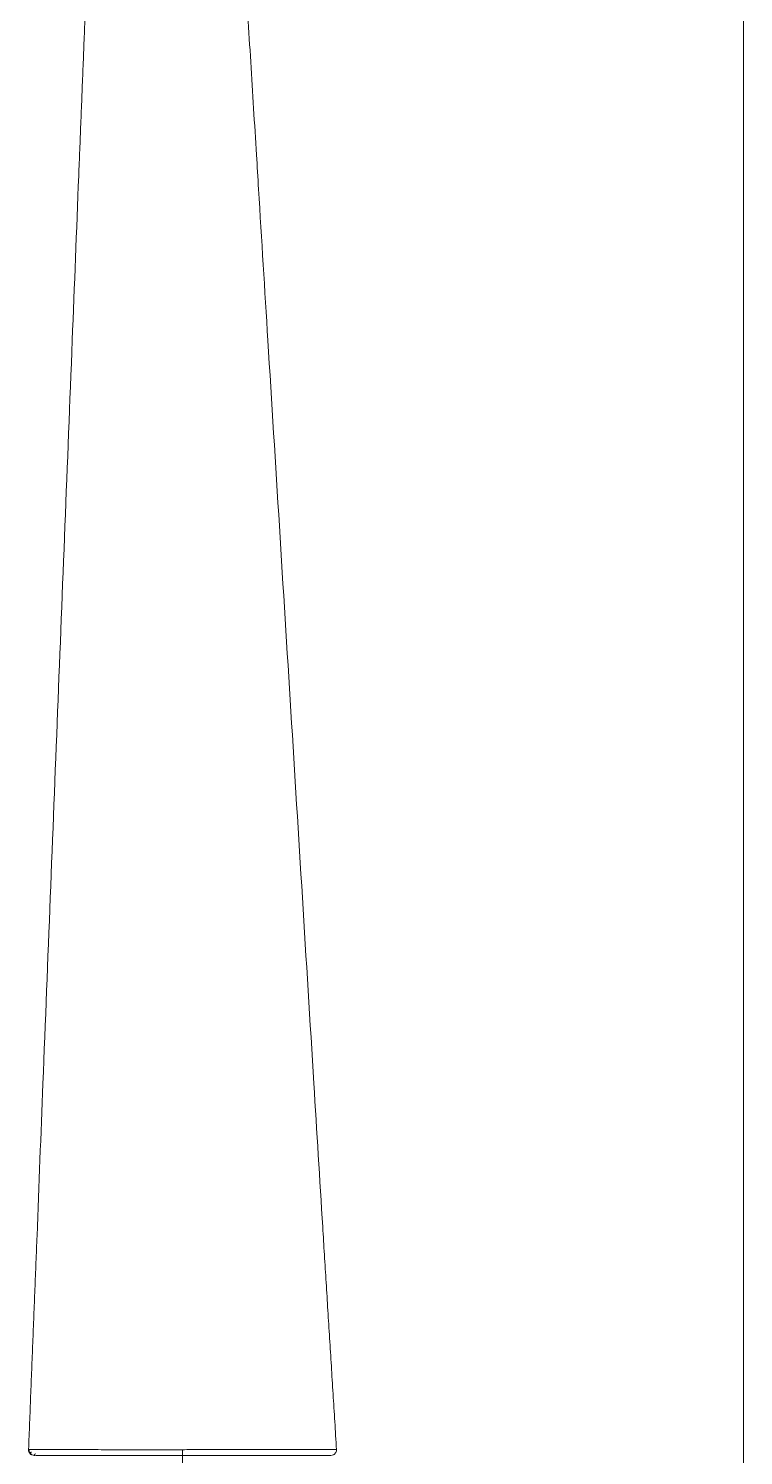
# Model space of a CAD drawing. Extents: x 6453 to 7582, y 0 to 827.
# Drawn here: x 7190 to 7252.6, y 301.6 to 426.4 of the extents above; entities that cross this region are included whole.
import ezdxf

# ---------------------------------------------------------------- set-up
doc = ezdxf.new("R2010")
doc.units = 0
doc.header["$LTSCALE"] = 30
doc.header["$MEASUREMENT"] = 0
doc.linetypes.add('CENTER', pattern=[2, 1.25, -0.25, 0.25, -0.25])
doc.linetypes.add('HIDDEN2', pattern=[4.7625, 3.175, -1.5875])
doc.layers.add('2', color=1, linetype='HIDDEN2')
doc.layers.add('DEF_LAYER_ASSEM_MEMBER', color=7, linetype='CONTINUOUS')
doc.layers.add('치수선', color=7, linetype='CONTINUOUS', lineweight=20)

msp = doc.modelspace()

# ---------------------------------------------------------------- linework, layer by layer
at = {"layer": '2', "color": 7, "linetype": 'Continuous', "lineweight": 18}
for points, degree in [([(7195.11, 431.64), (7194.39, 413.56)], 1), ([(7195.11, 431.64), (7194.39, 413.56)], 1), ([(7190.74, 320.84), (7190, 302.16)], 1), ([(7190.74, 320.84), (7190, 302.16)], 1), ([(7215.74, 321.62), (7216.95, 302.16)], 1), ([(7215.74, 321.62), (7216.95, 302.16)], 1), ([(7190.24, 301.95), (7190.11, 301.77), (7190.3, 301.68)], 2), ([(7190.24, 301.95), (7190.11, 301.77), (7190.3, 301.68)], 2), ([(7190.5, 301.68), (7190.53, 301.68)], 1), ([(7190.55, 301.64), (7190.49, 301.64), (7190.5, 301.68)], 2), ([(7190.5, 301.68), (7190.53, 301.68)], 1), ([(7190.55, 301.64), (7190.49, 301.64), (7190.5, 301.68)], 2), ([(7190.51, 301.7), (7190.54, 301.74), (7190.6, 301.79)], 2), ([(7190.51, 301.7), (7190.54, 301.74), (7190.6, 301.79)], 2)]:
    msp.add_open_spline(points, degree=degree, dxfattribs=at)
for points, knots in [([(7210.13, 412.39), (7210.07, 413.39), (7209.84, 417.1), (7209.44, 423.51), (7209.11, 428.93), (7208.94, 431.64)], [0, 0, 0, 0, 0.155598, 0.577799, 1, 1, 1, 1]), ([(7210.13, 412.39), (7210.07, 413.39), (7209.84, 417.1), (7209.44, 423.51), (7209.11, 428.93), (7208.94, 431.64)], [0, 0, 0, 0, 0.155598, 0.577799, 1, 1, 1, 1]), ([(7194.39, 413.56), (7194.2, 408.76), (7193.59, 393.14), (7192.54, 366.67), (7191.51, 340.56), (7190.91, 325.28), (7190.74, 320.84)], [0, 0, 0, 0, 0.155298, 0.505497, 0.856358, 1, 1, 1, 1]), ([(7194.39, 413.56), (7194.2, 408.76), (7193.59, 393.14), (7192.54, 366.67), (7191.51, 340.56), (7190.91, 325.28), (7190.74, 320.84)], [0, 0, 0, 0, 0.155298, 0.505497, 0.856358, 1, 1, 1, 1]), ([(7215.74, 321.62), (7215.48, 325.8), (7214.56, 340.83), (7212.96, 366.67), (7211.34, 392.75), (7210.4, 407.98), (7210.13, 412.39)], [0, 0, 0, 0, 0.1381, 0.496523, 0.854236, 1, 1, 1, 1]), ([(7215.74, 321.62), (7215.48, 325.8), (7214.56, 340.83), (7212.96, 366.67), (7211.34, 392.75), (7210.4, 407.98), (7210.13, 412.39)], [0, 0, 0, 0, 0.1381, 0.496523, 0.854236, 1, 1, 1, 1]), ([(7190, 302.16), (7190, 302.15), (7190, 302.08), (7190.02, 301.97), (7190.08, 301.86), (7190.14, 301.79), (7190.2, 301.73), (7190.26, 301.7), (7190.29, 301.68), (7190.3, 301.68)], [0, 0, 0, 0, 0.014805, 0.340763, 0.503742, 0.666721, 0.8297, 0.992679, 1, 1, 1, 1]), ([(7190, 302.16), (7190, 302.15), (7190, 302.08), (7190.02, 301.97), (7190.08, 301.86), (7190.14, 301.79), (7190.2, 301.73), (7190.26, 301.7), (7190.29, 301.68), (7190.3, 301.68)], [0, 0, 0, 0, 0.014805, 0.340763, 0.503742, 0.666721, 0.8297, 0.992679, 1, 1, 1, 1]), ([(7190.05, 302.16), (7190.05, 302.13), (7190.05, 302.06), (7190.08, 301.95), (7190.13, 301.86), (7190.17, 301.81), (7190.19, 301.79)], [0, 0, 0, 0, 0.262115, 0.519913, 0.767182, 1, 1, 1, 1]), ([(7190.05, 302.16), (7190.05, 302.13), (7190.05, 302.06), (7190.08, 301.95), (7190.13, 301.86), (7190.17, 301.81), (7190.19, 301.79)], [0, 0, 0, 0, 0.262115, 0.519913, 0.767182, 1, 1, 1, 1]), ([(7190.05, 302.16), (7190.06, 302.16), (7190.07, 302.16), (7190.13, 302.16), (7190.21, 302.16), (7190.41, 302.16), (7190.54, 302.16), (7190.83, 302.16), (7191, 302.16), (7191.39, 302.16), (7191.6, 302.16), (7192.06, 302.16), (7192.31, 302.16), (7192.85, 302.16), (7193.13, 302.16), (7193.58, 302.16), (7193.74, 302.16), (7193.97, 302.16), (7194.09, 302.16), (7194.23, 302.15), (7194.3, 302.15), (7194.34, 302.15), (7194.36, 302.15), (7194.37, 302.15), (7194.37, 302.15), (7194.37, 302.15), (7194.37, 302.15), (7194.38, 302.15), (7194.38, 302.15), (7194.99, 302.15), (7195.66, 302.15), (7196.72, 302.14), (7197.08, 302.14), (7197.83, 302.13), (7198.21, 302.13), (7199.37, 302.12), (7200.18, 302.12), (7201.81, 302.12), (7202.64, 302.13), (7203.47, 302.14)], [0, 0, 0, 0, 0.012215, 0.012215, 0.078068, 0.078068, 0.14392, 0.14392, 0.209772, 0.209772, 0.275625, 0.275625, 0.341477, 0.341477, 0.407329, 0.407329, 0.440255, 0.440255, 0.456718, 0.46495, 0.469066, 0.471124, 0.472153, 0.472667, 0.472924, 0.473053, 0.473117, 0.473117, 0.473182, 0.473182, 0.604886, 0.604886, 0.670738, 0.670738, 0.736591, 0.736591, 0.868295, 0.868295, 1, 1, 1, 1]), ([(7190.05, 302.16), (7190.06, 302.16), (7190.07, 302.16), (7190.13, 302.16), (7190.21, 302.16), (7190.41, 302.16), (7190.54, 302.16), (7190.83, 302.16), (7191, 302.16), (7191.39, 302.16), (7191.6, 302.16), (7192.06, 302.16), (7192.31, 302.16), (7192.85, 302.16), (7193.13, 302.16), (7193.58, 302.16), (7193.74, 302.16), (7193.97, 302.16), (7194.09, 302.16), (7194.23, 302.15), (7194.3, 302.15), (7194.34, 302.15), (7194.36, 302.15), (7194.37, 302.15), (7194.37, 302.15), (7194.37, 302.15), (7194.37, 302.15), (7194.38, 302.15), (7194.38, 302.15), (7194.99, 302.15), (7195.66, 302.15), (7196.72, 302.14), (7197.08, 302.14), (7197.83, 302.13), (7198.21, 302.13), (7199.37, 302.12), (7200.18, 302.12), (7201.81, 302.12), (7202.64, 302.13), (7203.47, 302.14)], [0, 0, 0, 0, 0.012215, 0.012215, 0.078068, 0.078068, 0.14392, 0.14392, 0.209772, 0.209772, 0.275625, 0.275625, 0.341477, 0.341477, 0.407329, 0.407329, 0.440255, 0.440255, 0.456718, 0.46495, 0.469066, 0.471124, 0.472153, 0.472667, 0.472924, 0.473053, 0.473117, 0.473117, 0.473182, 0.473182, 0.604886, 0.604886, 0.670738, 0.670738, 0.736591, 0.736591, 0.868295, 0.868295, 1, 1, 1, 1]), ([(7216.95, 302.17), (7216.95, 302.17), (7216.93, 302.17), (7216.86, 302.17), (7216.81, 302.17), (7216.67, 302.16), (7216.58, 302.16), (7216.37, 302.16), (7216.25, 302.16), (7215.83, 302.16), (7215.48, 302.16), (7214.84, 302.16), (7214.61, 302.16), (7214.11, 302.16), (7213.84, 302.16), (7213.27, 302.16), (7212.96, 302.16), (7212.31, 302.15), (7211.97, 302.15), (7211.24, 302.15), (7210.86, 302.15), (7210.07, 302.15), (7209.65, 302.15), (7209.01, 302.15), (7208.79, 302.15), (7208.34, 302.15), (7208.11, 302.15), (7207.42, 302.15), (7206.94, 302.15), (7205.98, 302.15), (7205.48, 302.15), (7204.48, 302.15), (7203.98, 302.15), (7203.47, 302.14)], [0, 0, 0, 0, 0.0625, 0.0625, 0.125, 0.125, 0.1875, 0.1875, 0.25, 0.25, 0.375, 0.375, 0.4375, 0.4375, 0.5, 0.5, 0.5625, 0.5625, 0.625, 0.625, 0.6875, 0.6875, 0.75, 0.75, 0.78125, 0.78125, 0.8125, 0.8125, 0.875, 0.875, 0.9375, 0.9375, 1, 1, 1, 1]), ([(7216.95, 302.17), (7216.95, 302.17), (7216.93, 302.17), (7216.86, 302.17), (7216.81, 302.17), (7216.67, 302.16), (7216.58, 302.16), (7216.37, 302.16), (7216.25, 302.16), (7215.83, 302.16), (7215.48, 302.16), (7214.84, 302.16), (7214.61, 302.16), (7214.11, 302.16), (7213.84, 302.16), (7213.27, 302.16), (7212.96, 302.16), (7212.31, 302.15), (7211.97, 302.15), (7211.24, 302.15), (7210.86, 302.15), (7210.07, 302.15), (7209.65, 302.15), (7209.01, 302.15), (7208.79, 302.15), (7208.34, 302.15), (7208.11, 302.15), (7207.42, 302.15), (7206.94, 302.15), (7205.98, 302.15), (7205.48, 302.15), (7204.48, 302.15), (7203.98, 302.15), (7203.47, 302.14)], [0, 0, 0, 0, 0.0625, 0.0625, 0.125, 0.125, 0.1875, 0.1875, 0.25, 0.25, 0.375, 0.375, 0.4375, 0.4375, 0.5, 0.5, 0.5625, 0.5625, 0.625, 0.625, 0.6875, 0.6875, 0.75, 0.75, 0.78125, 0.78125, 0.8125, 0.8125, 0.875, 0.875, 0.9375, 0.9375, 1, 1, 1, 1]), ([(7216.45, 301.64), (7216.45, 301.64), (7216.52, 301.64), (7216.63, 301.66), (7216.74, 301.73), (7216.81, 301.79), (7216.87, 301.86), (7216.93, 301.98), (7216.95, 302.09), (7216.95, 302.16), (7216.95, 302.17)], [0, 0, 0, 0, 0.014166, 0.257075, 0.378529, 0.499983, 0.621438, 0.742892, 0.985801, 1, 1, 1, 1]), ([(7216.45, 301.64), (7216.45, 301.64), (7216.52, 301.64), (7216.63, 301.66), (7216.74, 301.73), (7216.81, 301.79), (7216.87, 301.86), (7216.93, 301.98), (7216.95, 302.09), (7216.95, 302.16), (7216.95, 302.17)], [0, 0, 0, 0, 0.014166, 0.257075, 0.378529, 0.499983, 0.621438, 0.742892, 0.985801, 1, 1, 1, 1]), ([(7190.6, 301.64), (7190.65, 301.64), (7190.79, 301.64), (7191.18, 301.64), (7191.83, 301.64), (7192.65, 301.64), (7193.58, 301.64), (7194.54, 301.64), (7195.5, 301.64), (7196.45, 301.64), (7197.39, 301.64), (7198.29, 301.64), (7199.15, 301.64), (7199.95, 301.64), (7200.7, 301.64), (7201.39, 301.64), (7202.03, 301.64), (7202.62, 301.64), (7203.09, 301.64), (7203.37, 301.64), (7203.47, 301.64)], [0, 0, 0, 0, 0.061636, 0.15986, 0.258884, 0.352941, 0.438112, 0.512884, 0.579377, 0.639698, 0.694545, 0.744394, 0.78967, 0.830714, 0.867895, 0.901597, 0.932213, 0.960136, 0.985757, 1, 1, 1, 1]), ([(7190.6, 301.64), (7190.65, 301.64), (7190.79, 301.64), (7191.18, 301.64), (7191.83, 301.64), (7192.65, 301.64), (7193.58, 301.64), (7194.54, 301.64), (7195.5, 301.64), (7196.45, 301.64), (7197.39, 301.64), (7198.29, 301.64), (7199.15, 301.64), (7199.95, 301.64), (7200.7, 301.64), (7201.39, 301.64), (7202.03, 301.64), (7202.62, 301.64), (7203.09, 301.64), (7203.37, 301.64), (7203.47, 301.64)], [0, 0, 0, 0, 0.061636, 0.15986, 0.258884, 0.352941, 0.438112, 0.512884, 0.579377, 0.639698, 0.694545, 0.744394, 0.78967, 0.830714, 0.867895, 0.901597, 0.932213, 0.960136, 0.985757, 1, 1, 1, 1]), ([(7214.62, 301.64), (7214.54, 301.64), (7214.04, 301.64), (7212.12, 301.64), (7209.11, 301.64), (7206.01, 301.64), (7204.32, 301.64), (7203.47, 301.64)], [0, 0, 0, 0, 0.204547, 0.469698, 0.734849, 0.867425, 1, 1, 1, 1]), ([(7203.47, 301.64), (7203.95, 301.64), (7204.43, 301.64), (7205.39, 301.64), (7205.86, 301.64), (7206.78, 301.64), (7207.24, 301.64), (7208.12, 301.64), (7208.55, 301.64), (7209.38, 301.64), (7209.78, 301.64), (7210.55, 301.64), (7210.91, 301.64), (7211.61, 301.64), (7211.94, 301.64), (7212.57, 301.64), (7212.87, 301.64), (7213.43, 301.64), (7213.69, 301.64), (7214.17, 301.64), (7214.39, 301.64), (7214.81, 301.64), (7215, 301.64), (7215.34, 301.64), (7215.49, 301.64), (7215.77, 301.64), (7215.89, 301.64), (7216.09, 301.64), (7216.18, 301.64), (7216.31, 301.64), (7216.36, 301.64), (7216.43, 301.64), (7216.45, 301.64), (7216.45, 301.64)], [0, 0, 0, 0, 0.0625, 0.0625, 0.125, 0.125, 0.1875, 0.1875, 0.25, 0.25, 0.3125, 0.3125, 0.375, 0.375, 0.4375, 0.4375, 0.5, 0.5, 0.5625, 0.5625, 0.625, 0.625, 0.6875, 0.6875, 0.75, 0.75, 0.8125, 0.8125, 0.875, 0.875, 0.9375, 0.9375, 1, 1, 1, 1]), ([(7203.47, 301.64), (7203.95, 301.64), (7204.43, 301.64), (7205.39, 301.64), (7205.86, 301.64), (7206.78, 301.64), (7207.24, 301.64), (7208.12, 301.64), (7208.55, 301.64), (7209.38, 301.64), (7209.78, 301.64), (7210.55, 301.64), (7210.91, 301.64), (7211.61, 301.64), (7211.94, 301.64), (7212.57, 301.64), (7212.87, 301.64), (7213.43, 301.64), (7213.69, 301.64), (7214.17, 301.64), (7214.39, 301.64), (7214.81, 301.64), (7215, 301.64), (7215.34, 301.64), (7215.49, 301.64), (7215.77, 301.64), (7215.89, 301.64), (7216.09, 301.64), (7216.18, 301.64), (7216.31, 301.64), (7216.36, 301.64), (7216.43, 301.64), (7216.45, 301.64), (7216.45, 301.64)], [0, 0, 0, 0, 0.0625, 0.0625, 0.125, 0.125, 0.1875, 0.1875, 0.25, 0.25, 0.3125, 0.3125, 0.375, 0.375, 0.4375, 0.4375, 0.5, 0.5, 0.5625, 0.5625, 0.625, 0.625, 0.6875, 0.6875, 0.75, 0.75, 0.8125, 0.8125, 0.875, 0.875, 0.9375, 0.9375, 1, 1, 1, 1])]:
    msp.add_open_spline(points, degree=3, knots=knots, dxfattribs=at)
at = {"layer": '2', "color": 7, "linetype": 'Continuous', "lineweight": 13}
for points, knots in [([(7203.47, 301.64), (7203.47, 301.64), (7203.47, 301.64), (7203.47, 301.66), (7203.47, 301.73), (7203.47, 301.79), (7203.47, 301.86), (7203.47, 301.97), (7203.47, 302.08), (7203.47, 302.14)], [0, 0, 0, 0, 0.010352, 0.258544, 0.38264, 0.506736, 0.630833, 0.754929, 1, 1, 1, 1]), ([(7203.47, 301.64), (7203.47, 301.64), (7203.47, 301.64), (7203.47, 301.66), (7203.47, 301.73), (7203.47, 301.79), (7203.47, 301.86), (7203.47, 301.97), (7203.47, 302.08), (7203.47, 302.14)], [0, 0, 0, 0, 0.010352, 0.258544, 0.38264, 0.506736, 0.630833, 0.754929, 1, 1, 1, 1]), ([(7190.3, 301.68), (7190.35, 301.65), (7190.43, 301.64), (7190.5, 301.64), (7190.5, 301.64)], [0, 0, 0, 0, 0.955511, 1, 1, 1, 1]), ([(7190.3, 301.68), (7190.35, 301.65), (7190.43, 301.64), (7190.5, 301.64), (7190.5, 301.64)], [0, 0, 0, 0, 0.955511, 1, 1, 1, 1])]:
    msp.add_open_spline(points, degree=3, knots=knots, dxfattribs=at)
at = {"layer": 'DEF_LAYER_ASSEM_MEMBER', "color": 1, "linetype": 'CENTER', "lineweight": 5}
msp.add_line((7203.47, 301.64), (7203.47, 146.89), dxfattribs=at)
at = {"layer": '치수선'}
msp.add_line((7252.56, 102.19), (7252.56, 624.75), dxfattribs=at)

doc.saveas('drawing.dxf')
